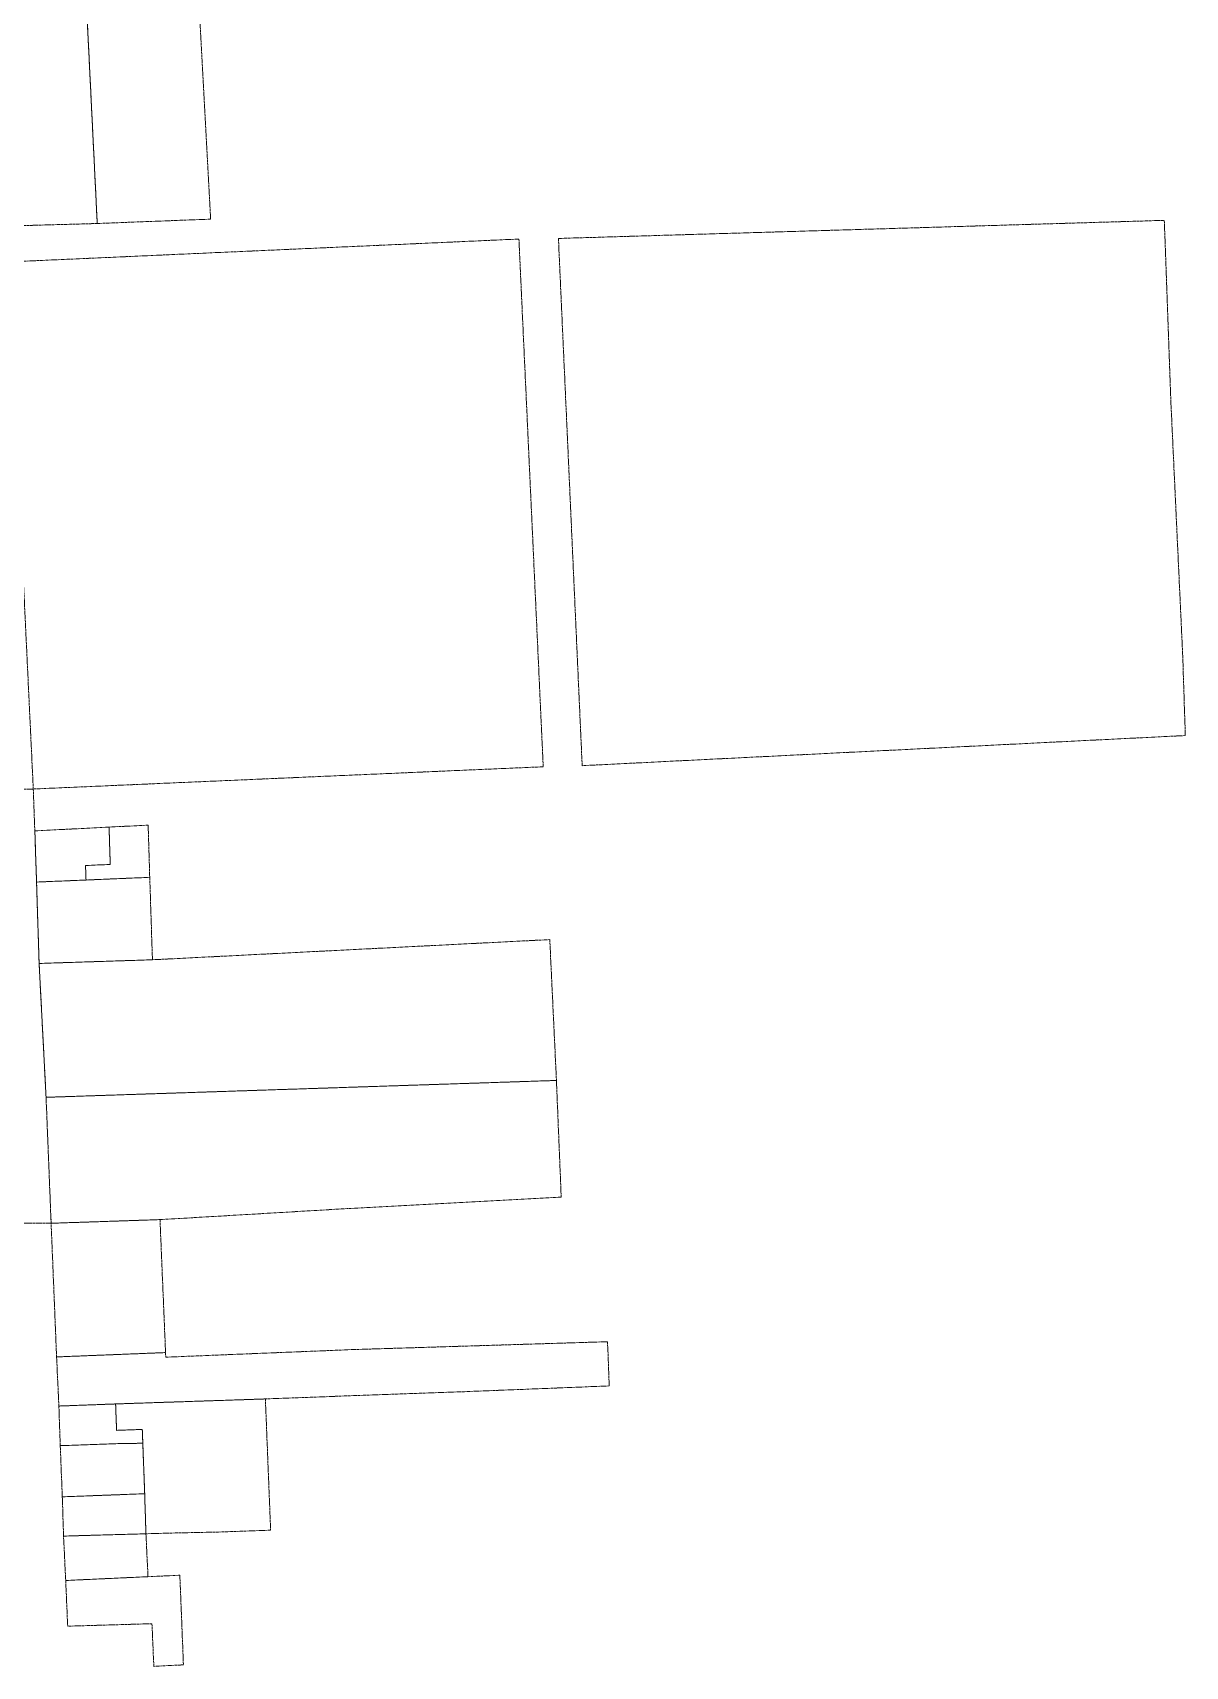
# Model space of a CAD drawing. Extents: x 2926914 to 2934323, y 13779309 to 13785155.
# Drawn here: x 2932087 to 2934323, y 13779743 to 13782915 of the extents above; entities that cross this region are included whole.
import ezdxf

# ---------------------------------------------------------------- set-up
doc = ezdxf.new("R2010")
doc.units = 21
doc.header["$LTSCALE"] = 10
doc.header["$MEASUREMENT"] = 0
doc.linetypes.add('DASHED', pattern=[0.6, 0.5, -0.1])
doc.layers.add('PROJ-ADJOINING', color=8, linetype='DASHED', lineweight=13)

msp = doc.modelspace()

# ---------------------------------------------------------------- linework, layer by layer
at = {"layer": 'PROJ-ADJOINING'}
for points in [[(2931822.4, 13783435.6), (2932167.4, 13783449.9), (2932211.9, 13782544), (2931861.1, 13782534.1), (2931851.1, 13782766.9)], [(2932167.4, 13783449.9), (2932383.3, 13783458.8), (2932432, 13782552.5), (2932211.9, 13782544)], [(2934323.4, 13781549.8), (2933153, 13781491.3), (2933106.9, 13782515), (2934282.7, 13782550.1), (2934295.3, 13782199.8), (2934318.4, 13781704.8)], [(2933077.4, 13781489.2), (2932087.8, 13781446), (2932063.5, 13781957.5), (2932045.9, 13782469.7), (2933030.2, 13782513.8)], [(2932014.5, 13781444), (2932087.8, 13781446), (2932090.8, 13781364.7), (2932094.1, 13781265.3), (2932099.1, 13781107.3), (2932112.6, 13780847.4), (2932122.4, 13780602.8), (2932052.7, 13780603), (2932049.7, 13780661), (2932042.3, 13780803.6), (2932038.8, 13780887.9), (2932036.1, 13780954.4), (2932033.9, 13781007.6), (2932031.9, 13781056.9), (2932029.7, 13781109.6), (2932027.2, 13781138.9), (2932018.1, 13781359.1)], [(2932190.2, 13781269.3), (2932094.1, 13781265.3), (2932090.8, 13781364.7), (2932234.9, 13781372), (2932237.1, 13781299.5), (2932189.2, 13781297.5)], [(2932190.2, 13781269.3), (2932189.2, 13781297.5), (2932237.1, 13781299.5), (2932234.9, 13781372), (2932310.7, 13781375.9), (2932313.8, 13781274.5)], [(2932319, 13781114.4), (2932099.1, 13781107.3), (2932094.1, 13781265.3), (2932190.2, 13781269.3), (2932313.8, 13781274.5)], [(2932099.1, 13781107.3), (2932319, 13781114.4), (2933090.1, 13781153.6), (2933103, 13780880.1), (2932112.6, 13780847.4)], [(2933112.3, 13780653.7), (2932697.1, 13780631.3), (2932333.7, 13780609.9), (2932122.4, 13780602.8), (2932112.6, 13780847.4), (2933103, 13780880.1)], [(2932122.4, 13780602.8), (2932333.7, 13780609.9), (2932344.5, 13780351.7), (2932133, 13780343.3)], [(2932133, 13780343.3), (2932344.5, 13780351.7), (2932344.8, 13780342.8), (2932708.7, 13780357.6), (2933202.2, 13780372.8), (2933205.5, 13780287), (2932914.5, 13780275.4), (2932823.7, 13780272.3), (2932708.9, 13780268.1), (2932538.2, 13780261.7), (2932247.5, 13780252), (2932137.5, 13780247.9)], [(2932247.5, 13780252), (2932249.4, 13780200.7), (2932299.3, 13780202.5), (2932300.3, 13780175.7), (2932251.9, 13780174.9), (2932140.1, 13780171), (2932137.5, 13780247.9)], [(2932247.5, 13780252), (2932538.2, 13780261.7), (2932545.4, 13780081.1), (2932548.4, 13780006.9), (2932447, 13780003.2), (2932368.8, 13780001.6), (2932306.4, 13779999.9), (2932304, 13780077.6), (2932300.3, 13780175.7), (2932299.3, 13780202.5), (2932249.4, 13780200.7)], [(2932140.1, 13780171), (2932251.9, 13780174.9), (2932300.3, 13780175.7), (2932304, 13780077.6), (2932144.1, 13780071.7)], [(2932304, 13780077.6), (2932306.4, 13779999.9), (2932146.5, 13779995.4), (2932144.1, 13780071.7)], [(2932310.4, 13779916.6), (2932150.7, 13779909.2), (2932146.5, 13779995.4), (2932306.4, 13779999.9)], [(2932379.2, 13779745.4), (2932321.7, 13779742.5), (2932318.1, 13779825.3), (2932154.6, 13779820.5), (2932150.7, 13779909.2), (2932310.4, 13779916.6), (2932372.2, 13779919.4)]]:
    msp.add_lwpolyline(points, close=True, dxfattribs=at)

doc.saveas('drawing.dxf')
